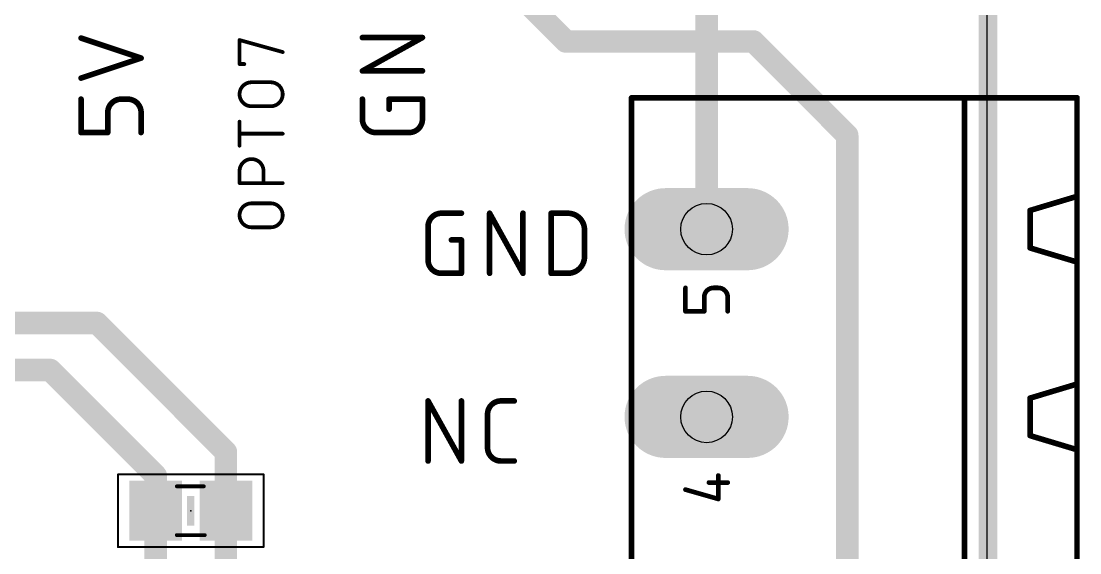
# Model space of a CAD drawing. Extents: x -9 to 239, y 2 to 147.
# Drawn here: x 210.04 to 238.71, y 116.97 to 131.36 of the extents above; entities that cross this region are included whole.
import ezdxf

# ---------------------------------------------------------------- set-up
doc = ezdxf.new("R2010")
doc.units = 0
for name, color, linetype in [('1', 12, 'CONTINUOUS'), ('16', 132, 'CONTINUOUS'), ('17', 110, 'CONTINUOUS'), ('20', 53, 'CONTINUOUS'), ('21', 40, 'CONTINUOUS'), ('23', 53, 'CONTINUOUS'), ('25', 253, 'CONTINUOUS'), ('29', 253, 'CONTINUOUS'), ('30', 253, 'CONTINUOUS'), ('31', 253, 'CONTINUOUS'), ('35', 253, 'CONTINUOUS'), ('39', 12, 'CONTINUOUS'), ('44', 253, 'CONTINUOUS'), ('51', 253, 'CONTINUOUS')]:
    doc.layers.add(name, color=color, linetype=linetype)

# ---------------------------------------------------------------- blocks, each defined once
blk = doc.blocks.new('RECT')
blk.add_solid([(-0.5, -0.5), (0.5, -0.5), (-0.5, 0.5), (0.5, 0.5)])
blk = doc.blocks.new('LONGP100')
at = {"const_width": 1}
blk.add_lwpolyline([(-0.5, 0), (0.5, 0)], dxfattribs=at)
at = {"const_width": 0.5}
for points in [[(-0.5, 0.25, 1), (-0.5, -0.25)], [(0.5, -0.25, 1), (0.5, 0.25)]]:
    blk.add_lwpolyline(points, format="xyb", dxfattribs=at)

msp = doc.modelspace()

# ---------------------------------------------------------------- linework, layer by layer
at = {"layer": '1', "const_width": 0.6096}
for points in [[(223.52, 132.08), (224.79, 130.81)], [(224.79, 130.81), (229.87, 130.81)], [(229.87, 130.81), (232.41, 128.27)], [(232.41, 128.27), (232.41, 106.68)], [(201.93, 123.19), (212.09, 123.19)], [(212.09, 123.19), (215.58, 119.7)], [(210.82, 121.92), (199.39, 121.92)], [(210.82, 121.92), (213.68, 119.06)], [(215.58, 119.7), (215.58, 118.11)], [(213.68, 119.06), (213.68, 118.11)], [(213.68, 118.11), (213.68, 114.3348)], [(215.58, 118.11), (215.58, 113.98)]]:
    msp.add_lwpolyline(points, dxfattribs=at)
at = {"layer": '1', "const_width": 0.3048}
for points in [[(224.79, 130.9624, 1), (224.79, 130.6576)], [(224.6822, 130.7022, 1), (224.8978, 130.9178)], [(229.9778, 130.9178, 1), (229.7622, 130.7022)], [(229.87, 130.6576, 1), (229.87, 130.9624)], [(232.5624, 128.27, 1), (232.2576, 128.27)], [(232.3022, 128.1622, 1), (232.5178, 128.3778)], [(212.1978, 123.2978, 1), (211.9822, 123.0822)], [(212.09, 123.0376, 1), (212.09, 123.3424)], [(210.9278, 122.0278, 1), (210.7122, 121.8122)], [(210.82, 121.7676, 1), (210.82, 122.0724)], [(215.7324, 119.7, 1), (215.4276, 119.7)], [(215.4722, 119.5922, 1), (215.6878, 119.8078)], [(213.8324, 119.06, 1), (213.5276, 119.06)], [(213.5722, 118.9522, 1), (213.7878, 119.1678)], [(213.8324, 118.11, 1), (213.5276, 118.11)], [(213.5276, 118.11, 1), (213.8324, 118.11)], [(215.7324, 118.11, 1), (215.4276, 118.11)], [(215.4276, 118.11, 1), (215.7324, 118.11)]]:
    msp.add_lwpolyline(points, format="xyb", dxfattribs=at)
at = {"layer": '16'}
for points, const_width in [([(236.22, 144.78), (236.22, 2.54)], 0.508), ([(228.6, 137.16), (228.6, 125.73)], 0.6096)]:
    msp.add_lwpolyline(points, dxfattribs=dict(at, const_width=const_width))
at = {"layer": '16', "const_width": 0.3048}
msp.add_lwpolyline([(228.4476, 125.73, 1), (228.7524, 125.73)], format="xyb", dxfattribs=at)
at = {"layer": '20'}
msp.add_line((236.2, 2.54), (236.2, 143.18), dxfattribs=at)
at = {"layer": '21'}
for points, const_width in [([(226.568, 126.365), (226.568, 129.286)], 0.1524), ([(226.568, 129.286), (235.585, 129.286)], 0.1524), ([(235.585, 101.854), (235.585, 129.286)], 0.1524), ([(235.585, 129.286), (238.633, 129.286)], 0.1524), ([(238.633, 126.619), (238.633, 129.286)], 0.1524), ([(238.633, 126.619), (237.363, 126.238)], 0.1524), ([(238.633, 124.841), (238.633, 126.619)], 0.1524), ([(237.363, 125.222), (237.363, 126.238)], 0.1524), ([(226.568, 121.285), (226.568, 125.095)], 0.1524), ([(238.633, 124.841), (237.363, 125.222)], 0.1524), ([(238.633, 121.539), (238.633, 124.841)], 0.1524), ([(228.0285, 123.5075), (228.0285, 124.1425)], 0.127), ([(228.9175, 124.1425), (228.7905, 124.1425)], 0.127), ([(228.5365, 123.8885), (228.5365, 123.5075)], 0.127), ([(229.1715, 123.5075), (229.1715, 123.8885)], 0.127), ([(228.5365, 123.5075), (228.0285, 123.5075)], 0.127), ([(238.633, 121.539), (237.363, 121.158)], 0.1524), ([(238.633, 119.761), (238.633, 121.539)], 0.1524), ([(237.363, 120.142), (237.363, 121.158)], 0.1524), ([(238.633, 119.761), (237.363, 120.142)], 0.1524), ([(226.568, 116.205), (226.568, 120.015)], 0.1524), ([(238.633, 116.459), (238.633, 119.761)], 0.1524), ([(228.9175, 118.4275), (228.9175, 119.0625)], 0.127), ([(228.0285, 118.6815), (228.9175, 118.4275)], 0.127), ([(228.6635, 118.872), (229.1715, 118.872)], 0.127)]:
    msp.add_lwpolyline(points, dxfattribs=dict(at, const_width=const_width))
for points, const_width in [([(226.6061, 129.286, 1), (226.5299, 129.286)], 0.0762), ([(226.568, 129.3241, 1), (226.568, 129.2479)], 0.0762), ([(235.6231, 129.286, 1), (235.5469, 129.286)], 0.0762), ([(235.585, 129.3241, 1), (235.585, 129.2479)], 0.0762), ([(235.585, 129.2479, 1), (235.585, 129.3241)], 0.0762), ([(238.6711, 129.286, 1), (238.5949, 129.286)], 0.0762), ([(238.633, 129.2479, 1), (238.633, 129.3241)], 0.0762), ([(238.6711, 126.619, 1), (238.5949, 126.619)], 0.0762), ([(238.5949, 126.619, 1), (238.6711, 126.619)], 0.0762), ([(238.6439, 126.5825, 1), (238.6221, 126.6555)], 0.0762), ([(226.5299, 126.365, 1), (226.6061, 126.365)], 0.0762), ([(237.4011, 126.238, 1), (237.3249, 126.238)], 0.0762), ([(237.3521, 126.2745, 1), (237.3739, 126.2015)], 0.0762), ([(226.6061, 125.095, 1), (226.5299, 125.095)], 0.0762), ([(237.3739, 125.2585, 1), (237.3521, 125.1855)], 0.0762), ([(237.3249, 125.222, 1), (237.4011, 125.222)], 0.0762), ([(238.6711, 124.841, 1), (238.5949, 124.841)], 0.0762), ([(238.5949, 124.841, 1), (238.6711, 124.841)], 0.0762), ([(238.6221, 124.8045, 1), (238.6439, 124.8775)], 0.0762), ([(228.0602, 124.1425, 1), (227.9968, 124.1425)], 0.0635), ([(228.7905, 124.1425, 0.4142), (228.5365, 123.8885)], 0.127), ([(228.7905, 124.1743, 1), (228.7905, 124.1108)], 0.0635), ([(228.7905, 124.1108, 1), (228.7905, 124.1743)], 0.0635), ([(228.9175, 124.1743, 1), (228.9175, 124.1108)], 0.0635), ([(229.1715, 123.8885, 0.4142), (228.9175, 124.1425)], 0.127), ([(228.9175, 124.1108, 1), (228.9175, 124.1743)], 0.0635), ([(228.5683, 123.8885, 1), (228.5048, 123.8885)], 0.0635), ([(228.5048, 123.8885, 1), (228.5683, 123.8885)], 0.0635), ([(229.2032, 123.8885, 1), (229.1398, 123.8885)], 0.0635), ([(229.1398, 123.8885, 1), (229.2032, 123.8885)], 0.0635), ([(228.0285, 123.5393, 1), (228.0285, 123.4758)], 0.0635), ([(227.9968, 123.5075, 1), (228.0602, 123.5075)], 0.0635), ([(228.5048, 123.5075, 1), (228.5683, 123.5075)], 0.0635), ([(228.5365, 123.4758, 1), (228.5365, 123.5393)], 0.0635), ([(229.1398, 123.5075, 1), (229.2032, 123.5075)], 0.0635), ([(238.6711, 121.539, 1), (238.5949, 121.539)], 0.0762), ([(238.5949, 121.539, 1), (238.6711, 121.539)], 0.0762), ([(238.6439, 121.5025, 1), (238.6221, 121.5755)], 0.0762), ([(226.5299, 121.285, 1), (226.6061, 121.285)], 0.0762), ([(237.4011, 121.158, 1), (237.3249, 121.158)], 0.0762), ([(237.3521, 121.1945, 1), (237.3739, 121.1215)], 0.0762), ([(237.3739, 120.1785, 1), (237.3521, 120.1055)], 0.0762), ([(237.3249, 120.142, 1), (237.4011, 120.142)], 0.0762), ([(226.6061, 120.015, 1), (226.5299, 120.015)], 0.0762), ([(238.6711, 119.761, 1), (238.5949, 119.761)], 0.0762), ([(238.5949, 119.761, 1), (238.6711, 119.761)], 0.0762), ([(238.6221, 119.7245, 1), (238.6439, 119.7975)], 0.0762), ([(228.9493, 119.0625, 1), (228.8858, 119.0625)], 0.0635), ([(228.0372, 118.712, 1), (228.0198, 118.651)], 0.0635), ([(228.6635, 118.9038, 1), (228.6635, 118.8402)], 0.0635), ([(229.1715, 118.8402, 1), (229.1715, 118.9038)], 0.0635), ([(228.8858, 118.4275, 1), (228.9493, 118.4275)], 0.0635), ([(228.9088, 118.397, 1), (228.9262, 118.458)], 0.0635)]:
    msp.add_lwpolyline(points, format="xyb", dxfattribs=dict(at, const_width=const_width))
at = {"layer": '23'}
msp.add_point((214.63, 118.11), dxfattribs=at)
at = {"layer": '25'}
for points, const_width in [([(213.2838, 130.3609), (211.6582, 130.9027)], 0.1524), ([(215.9508, 130.2004), (215.9508, 130.8495)], 0.1016), ([(215.9508, 130.8495), (217.1192, 130.5249)], 0.1016), ([(219.2782, 130.0135), (220.9038, 130.9166)], 0.1524), ([(220.9038, 130.9166), (219.2782, 130.9166)], 0.1524), ([(211.6582, 129.819), (213.2838, 130.3609)], 0.1524), ([(216.0806, 130.2004), (215.9508, 130.2004)], 0.1016), ([(220.9038, 130.0135), (219.2782, 130.0135)], 0.1524), ([(216.2754, 129.7065), (216.7946, 129.7065)], 0.1016), ([(211.6582, 128.3462), (211.6582, 129.2493)], 0.1524), ([(212.9226, 129.2493), (212.7419, 129.2493)], 0.1524), ([(219.2782, 128.7074), (219.2782, 129.2493)], 0.1524), ([(220.0007, 128.9784), (220.0007, 129.2493)], 0.1524), ([(220.0007, 129.2493), (220.9038, 129.2493)], 0.1524), ([(220.9038, 129.2493), (220.9038, 128.7074)], 0.1524), ([(216.7946, 129.0574), (216.2754, 129.0574)], 0.1016), ([(212.3807, 128.8881), (212.3807, 128.3462)], 0.1524), ([(213.2838, 128.3462), (213.2838, 128.8881)], 0.1524), ([(215.9508, 127.9906), (215.9508, 128.6397)], 0.1016), ([(212.3807, 128.3462), (211.6582, 128.3462)], 0.1524), ([(217.1192, 128.3151), (215.9508, 128.3151)], 0.1016), ([(220.5426, 128.3462), (219.6394, 128.3462)], 0.1524), ([(215.9508, 126.9788), (215.9508, 127.3034)], 0.1016), ([(216.5999, 127.3034), (216.5999, 126.9788)], 0.1016), ([(217.1192, 126.9788), (215.9508, 126.9788)], 0.1016), ([(216.2754, 126.4299), (216.7946, 126.4299)], 0.1016), ([(221.4174, 126.1618), (221.9593, 126.1618)], 0.1524), ([(222.7235, 124.5362), (222.7235, 126.1618)], 0.1524), ([(222.7235, 126.1618), (223.6266, 124.5362)], 0.1524), ([(223.6266, 124.5362), (223.6266, 126.1618)], 0.1524), ([(224.3909, 124.5362), (224.3909, 126.1618)], 0.1524), ([(224.3909, 126.1618), (224.8424, 126.1618)], 0.1524), ([(221.0562, 124.8974), (221.0562, 125.8006)], 0.1524), ([(216.7946, 125.7808), (216.2754, 125.7808)], 0.1016), ([(225.294, 125.7102), (225.294, 124.9878)], 0.1524), ([(221.6884, 125.4393), (221.9593, 125.4393)], 0.1524), ([(221.9593, 125.4393), (221.9593, 124.5362)], 0.1524), ([(221.9593, 124.5362), (221.4174, 124.5362)], 0.1524), ([(224.8424, 124.5362), (224.3909, 124.5362)], 0.1524), ([(221.0562, 119.4562), (221.0562, 121.0818)], 0.1524), ([(221.0562, 121.0818), (221.9593, 119.4562)], 0.1524), ([(221.9593, 119.4562), (221.9593, 121.0818)], 0.1524), ([(223.0287, 121.0818), (223.39, 121.0818)], 0.1524), ([(222.6675, 119.8174), (222.6675, 120.7206)], 0.1524), ([(223.39, 119.4562), (223.0287, 119.4562)], 0.1524)]:
    msp.add_lwpolyline(points, dxfattribs=dict(at, const_width=const_width))
for points, const_width in [([(211.6702, 130.9389, 1), (211.6462, 130.8666)], 0.0762), ([(215.9762, 130.8495, 1), (215.9254, 130.8495)], 0.0508), ([(215.9576, 130.874, 1), (215.944, 130.825)], 0.0508), ([(219.2782, 130.9547, 1), (219.2782, 130.8785)], 0.0762), ([(220.9223, 130.8833, 1), (220.8853, 130.9499)], 0.0762), ([(220.9038, 130.8785, 1), (220.9038, 130.9547)], 0.0762), ([(217.1124, 130.5005, 1), (217.126, 130.5494)], 0.0508), ([(213.2958, 130.3247, 1), (213.2718, 130.397)], 0.0762), ([(213.2718, 130.3247, 1), (213.2958, 130.397)], 0.0762), ([(215.9508, 130.2258, 1), (215.9508, 130.175)], 0.0508), ([(215.9254, 130.2004, 1), (215.9762, 130.2004)], 0.0508), ([(216.0806, 130.175, 1), (216.0806, 130.2258)], 0.0508), ([(211.6462, 129.8552, 1), (211.6702, 129.7829)], 0.0762), ([(219.2782, 130.0516, 1), (219.2782, 129.9754)], 0.0762), ([(219.2597, 130.0468, 1), (219.2967, 129.9802)], 0.0762), ([(220.9038, 129.9754, 1), (220.9038, 130.0516)], 0.0762), ([(216.2754, 129.7065, 1), (216.2754, 129.0574)], 0.1016), ([(216.2754, 129.7319, 1), (216.2754, 129.6811)], 0.0508), ([(216.2754, 129.6811, 1), (216.2754, 129.7319)], 0.0508), ([(216.7946, 129.0574, 1), (216.7946, 129.7065)], 0.1016), ([(216.7946, 129.7319, 1), (216.7946, 129.6811)], 0.0508), ([(216.7946, 129.6811, 1), (216.7946, 129.7319)], 0.0508), ([(211.6963, 129.2493, 1), (211.6201, 129.2493)], 0.0762), ([(212.7419, 129.2493, 0.4142), (212.3807, 128.8881)], 0.1524), ([(212.7419, 129.2874, 1), (212.7419, 129.2112)], 0.0762), ([(212.7419, 129.2112, 1), (212.7419, 129.2874)], 0.0762), ([(213.2838, 128.8881, 0.4142), (212.9226, 129.2493)], 0.1524), ([(212.9226, 129.2874, 1), (212.9226, 129.2112)], 0.0762), ([(212.9226, 129.2112, 1), (212.9226, 129.2874)], 0.0762), ([(219.3163, 129.2493, 1), (219.2401, 129.2493)], 0.0762), ([(220.0388, 129.2493, 1), (219.9626, 129.2493)], 0.0762), ([(220.0007, 129.2874, 1), (220.0007, 129.2112)], 0.0762), ([(220.9419, 129.2493, 1), (220.8657, 129.2493)], 0.0762), ([(220.9038, 129.2112, 1), (220.9038, 129.2874)], 0.0762), ([(216.2754, 129.0828, 1), (216.2754, 129.032)], 0.0508), ([(216.2754, 129.032, 1), (216.2754, 129.0828)], 0.0508), ([(216.7946, 129.0828, 1), (216.7946, 129.032)], 0.0508), ([(216.7946, 129.032, 1), (216.7946, 129.0828)], 0.0508), ([(212.4188, 128.8881, 1), (212.3426, 128.8881)], 0.0762), ([(212.3426, 128.8881, 1), (212.4188, 128.8881)], 0.0762), ([(213.3219, 128.8881, 1), (213.2457, 128.8881)], 0.0762), ([(213.2457, 128.8881, 1), (213.3219, 128.8881)], 0.0762), ([(219.2782, 128.7074, 0.4142), (219.6394, 128.3462)], 0.1524), ([(219.3163, 128.7074, 1), (219.2401, 128.7074)], 0.0762), ([(219.2401, 128.7074, 1), (219.3163, 128.7074)], 0.0762), ([(219.9626, 128.9784, 1), (220.0388, 128.9784)], 0.0762), ([(220.5426, 128.3462, 0.4142), (220.9038, 128.7074)], 0.1524), ([(220.9419, 128.7074, 1), (220.8657, 128.7074)], 0.0762), ([(220.8657, 128.7074, 1), (220.9419, 128.7074)], 0.0762), ([(215.9762, 128.6397, 1), (215.9254, 128.6397)], 0.0508), ([(211.6582, 128.3843, 1), (211.6582, 128.3081)], 0.0762), ([(211.6201, 128.3462, 1), (211.6963, 128.3462)], 0.0762), ([(212.3426, 128.3462, 1), (212.4188, 128.3462)], 0.0762), ([(212.3807, 128.3081, 1), (212.3807, 128.3843)], 0.0762), ([(213.2457, 128.3462, 1), (213.3219, 128.3462)], 0.0762), ([(215.9508, 128.3405, 1), (215.9508, 128.2897)], 0.0508), ([(217.1192, 128.2897, 1), (217.1192, 128.3405)], 0.0508), ([(219.6394, 128.3843, 1), (219.6394, 128.3081)], 0.0762), ([(219.6394, 128.3081, 1), (219.6394, 128.3843)], 0.0762), ([(220.5426, 128.3843, 1), (220.5426, 128.3081)], 0.0762), ([(220.5426, 128.3081, 1), (220.5426, 128.3843)], 0.0762), ([(215.9254, 127.9906, 1), (215.9762, 127.9906)], 0.0508), ([(216.5999, 127.3034, 1), (215.9508, 127.3034)], 0.1016), ([(215.9762, 127.3034, 1), (215.9254, 127.3034)], 0.0508), ([(215.9254, 127.3034, 1), (215.9762, 127.3034)], 0.0508), ([(216.6253, 127.3034, 1), (216.5745, 127.3034)], 0.0508), ([(216.5745, 127.3034, 1), (216.6253, 127.3034)], 0.0508), ([(215.9508, 127.0042, 1), (215.9508, 126.9534)], 0.0508), ([(217.1192, 126.9534, 1), (217.1192, 127.0042)], 0.0508), ([(215.9254, 126.9788, 1), (215.9762, 126.9788)], 0.0508), ([(216.5745, 126.9788, 1), (216.6253, 126.9788)], 0.0508), ([(216.2754, 126.4299, 1), (216.2754, 125.7808)], 0.1016), ([(216.2754, 126.4553, 1), (216.2754, 126.4045)], 0.0508), ([(216.2754, 126.4045, 1), (216.2754, 126.4553)], 0.0508), ([(216.7946, 125.7808, 1), (216.7946, 126.4299)], 0.1016), ([(216.7946, 126.4553, 1), (216.7946, 126.4045)], 0.0508), ([(216.7946, 126.4045, 1), (216.7946, 126.4553)], 0.0508), ([(221.4174, 126.1618, 0.4142), (221.0562, 125.8006)], 0.1524), ([(221.4174, 126.1999, 1), (221.4174, 126.1237)], 0.0762), ([(221.4174, 126.1237, 1), (221.4174, 126.1999)], 0.0762), ([(221.9593, 126.1237, 1), (221.9593, 126.1999)], 0.0762), ([(222.7616, 126.1618, 1), (222.6854, 126.1618)], 0.0762), ([(222.7568, 126.1803, 1), (222.6902, 126.1433)], 0.0762), ([(223.6647, 126.1618, 1), (223.5885, 126.1618)], 0.0762), ([(224.429, 126.1618, 1), (224.3528, 126.1618)], 0.0762), ([(224.3909, 126.1999, 1), (224.3909, 126.1237)], 0.0762), ([(225.294, 125.7102, 0.4142), (224.8424, 126.1618)], 0.1524), ([(224.8424, 126.1999, 1), (224.8424, 126.1237)], 0.0762), ([(224.8424, 126.1237, 1), (224.8424, 126.1999)], 0.0762), ([(221.0943, 125.8006, 1), (221.0181, 125.8006)], 0.0762), ([(216.2754, 125.8062, 1), (216.2754, 125.7554)], 0.0508), ([(216.2754, 125.7554, 1), (216.2754, 125.8062)], 0.0508), ([(216.7946, 125.8062, 1), (216.7946, 125.7554)], 0.0508), ([(216.7946, 125.7554, 1), (216.7946, 125.8062)], 0.0508), ([(221.0181, 125.8006, 1), (221.0943, 125.8006)], 0.0762), ([(225.3321, 125.7102, 1), (225.2559, 125.7102)], 0.0762), ([(225.2559, 125.7102, 1), (225.3321, 125.7102)], 0.0762), ([(221.6884, 125.4774, 1), (221.6884, 125.4012)], 0.0762), ([(221.9974, 125.4393, 1), (221.9212, 125.4393)], 0.0762), ([(221.9593, 125.4012, 1), (221.9593, 125.4774)], 0.0762), ([(224.8424, 124.5362, 0.4142), (225.294, 124.9878)], 0.1524), ([(225.3321, 124.9878, 1), (225.2559, 124.9878)], 0.0762), ([(225.2559, 124.9878, 1), (225.3321, 124.9878)], 0.0762), ([(221.0562, 124.8974, 0.4142), (221.4174, 124.5362)], 0.1524), ([(221.0943, 124.8974, 1), (221.0181, 124.8974)], 0.0762), ([(221.0181, 124.8974, 1), (221.0943, 124.8974)], 0.0762), ([(221.4174, 124.5743, 1), (221.4174, 124.4981)], 0.0762), ([(221.4174, 124.4981, 1), (221.4174, 124.5743)], 0.0762), ([(221.9212, 124.5362, 1), (221.9974, 124.5362)], 0.0762), ([(221.9593, 124.4981, 1), (221.9593, 124.5743)], 0.0762), ([(222.6854, 124.5362, 1), (222.7616, 124.5362)], 0.0762), ([(223.5885, 124.5362, 1), (223.6647, 124.5362)], 0.0762), ([(223.5933, 124.5177, 1), (223.6599, 124.5547)], 0.0762), ([(224.3909, 124.5743, 1), (224.3909, 124.4981)], 0.0762), ([(224.3528, 124.5362, 1), (224.429, 124.5362)], 0.0762), ([(224.8424, 124.5743, 1), (224.8424, 124.4981)], 0.0762), ([(224.8424, 124.4981, 1), (224.8424, 124.5743)], 0.0762), ([(221.0943, 121.0818, 1), (221.0181, 121.0818)], 0.0762), ([(221.0895, 121.1003, 1), (221.0229, 121.0633)], 0.0762), ([(221.9974, 121.0818, 1), (221.9212, 121.0818)], 0.0762), ([(223.0287, 121.0818, 0.4142), (222.6675, 120.7206)], 0.1524), ([(223.0287, 121.1199, 1), (223.0287, 121.0437)], 0.0762), ([(223.0287, 121.0437, 1), (223.0287, 121.1199)], 0.0762), ([(223.39, 121.0437, 1), (223.39, 121.1199)], 0.0762), ([(222.7056, 120.7206, 1), (222.6294, 120.7206)], 0.0762), ([(222.6294, 120.7206, 1), (222.7056, 120.7206)], 0.0762), ([(222.6675, 119.8174, 0.4142), (223.0287, 119.4562)], 0.1524), ([(222.7056, 119.8174, 1), (222.6294, 119.8174)], 0.0762), ([(222.6294, 119.8174, 1), (222.7056, 119.8174)], 0.0762), ([(221.0181, 119.4562, 1), (221.0943, 119.4562)], 0.0762), ([(221.9212, 119.4562, 1), (221.9974, 119.4562)], 0.0762), ([(221.926, 119.4377, 1), (221.9926, 119.4747)], 0.0762), ([(223.0287, 119.4943, 1), (223.0287, 119.4181)], 0.0762), ([(223.0287, 119.4181, 1), (223.0287, 119.4943)], 0.0762), ([(223.39, 119.4181, 1), (223.39, 119.4943)], 0.0762)]:
    msp.add_lwpolyline(points, format="xyb", dxfattribs=dict(at, const_width=const_width))
at = {"layer": '39', "const_width": 0.0508}
for points in [[(212.657, 119.093), (216.603, 119.093)], [(212.657, 117.127), (212.657, 119.093)], [(216.603, 119.093), (216.603, 117.127)], [(216.603, 117.127), (212.657, 117.127)]]:
    msp.add_lwpolyline(points, dxfattribs=at)
at = {"layer": '39', "const_width": 0.0254}
for points in [[(212.657, 119.1057, 1), (212.657, 119.0803)], [(212.6697, 119.093, 1), (212.6443, 119.093)], [(216.6157, 119.093, 1), (216.5903, 119.093)], [(216.603, 119.0803, 1), (216.603, 119.1057)], [(212.657, 117.1397, 1), (212.657, 117.1143)], [(212.6443, 117.127, 1), (212.6697, 117.127)], [(216.5903, 117.127, 1), (216.6157, 117.127)], [(216.603, 117.1143, 1), (216.603, 117.1397)]]:
    msp.add_lwpolyline(points, format="xyb", dxfattribs=at)
at = {"layer": '44'}
for centre in [(228.6, 125.73), (228.6, 120.65)]:
    msp.add_circle(centre, 0.6985, dxfattribs=at)
at = {"layer": '51'}
for points, const_width in [([(226.568, 125.095), (226.568, 126.365)], 0.1524), ([(226.568, 120.015), (226.568, 121.285)], 0.1524), ([(214.986, 118.77), (214.249, 118.77)], 0.1016), ([(215.011, 117.45), (214.249, 117.45)], 0.1016)]:
    msp.add_lwpolyline(points, dxfattribs=dict(at, const_width=const_width))
for points, const_width in [([(226.6061, 126.365, 1), (226.5299, 126.365)], 0.0762), ([(226.5299, 125.095, 1), (226.6061, 125.095)], 0.0762), ([(226.6061, 121.285, 1), (226.5299, 121.285)], 0.0762), ([(226.5299, 120.015, 1), (226.6061, 120.015)], 0.0762), ([(214.249, 118.7954, 1), (214.249, 118.7446)], 0.0508), ([(214.986, 118.7446, 1), (214.986, 118.7954)], 0.0508), ([(214.249, 117.4754, 1), (214.249, 117.4246)], 0.0508), ([(215.011, 117.4246, 1), (215.011, 117.4754)], 0.0508)]:
    msp.add_lwpolyline(points, format="xyb", dxfattribs=dict(at, const_width=const_width))

# ---------------------------------------------------------------- block references
at = {"layer": '1', "xscale": 1.3, "yscale": 1.5, "rotation": 180}
for p in [(213.68, 118.11), (215.58, 118.11)]:
    msp.add_blockref('RECT', p, dxfattribs=at)
at = {"layer": '17', "xscale": 2.0955, "yscale": 2.0955, "rotation": 180}
for p in [(228.6, 125.73), (228.6, 125.73), (228.6, 120.65), (228.6, 120.65)]:
    msp.add_blockref('LONGP100', p, dxfattribs=at)
at = {"layer": '29', "rotation": 180}
for name, p, xscale, yscale in [('LONGP100', (228.6, 125.73), 2.2225, 2.2225), ('LONGP100', (228.6, 120.65), 2.2225, 2.2225), ('RECT', (213.68, 118.11), 1.427, 1.627), ('RECT', (215.58, 118.11), 1.427, 1.627)]:
    msp.add_blockref(name, p, dxfattribs=dict(at, xscale=xscale, yscale=yscale))
at = {"layer": '30', "xscale": 2.2225, "yscale": 2.2225, "rotation": 180}
for p in [(228.6, 125.73), (228.6, 120.65)]:
    msp.add_blockref('LONGP100', p, dxfattribs=at)
at = {"layer": '31', "xscale": 1.3, "yscale": 1.5, "rotation": 180}
for p in [(213.68, 118.11), (215.58, 118.11)]:
    msp.add_blockref('RECT', p, dxfattribs=at)
at = {"layer": '35', "xscale": 0.2002, "yscale": 0.8002, "rotation": 180}
msp.add_blockref('RECT', (214.63, 118.11), dxfattribs=at)
at = {"layer": '51', "xscale": 0.7501, "yscale": 1.4501, "rotation": 180}
for p in [(213.8993, 118.1089), (215.3471, 118.1089)]:
    msp.add_blockref('RECT', p, dxfattribs=at)

doc.saveas('drawing.dxf')
